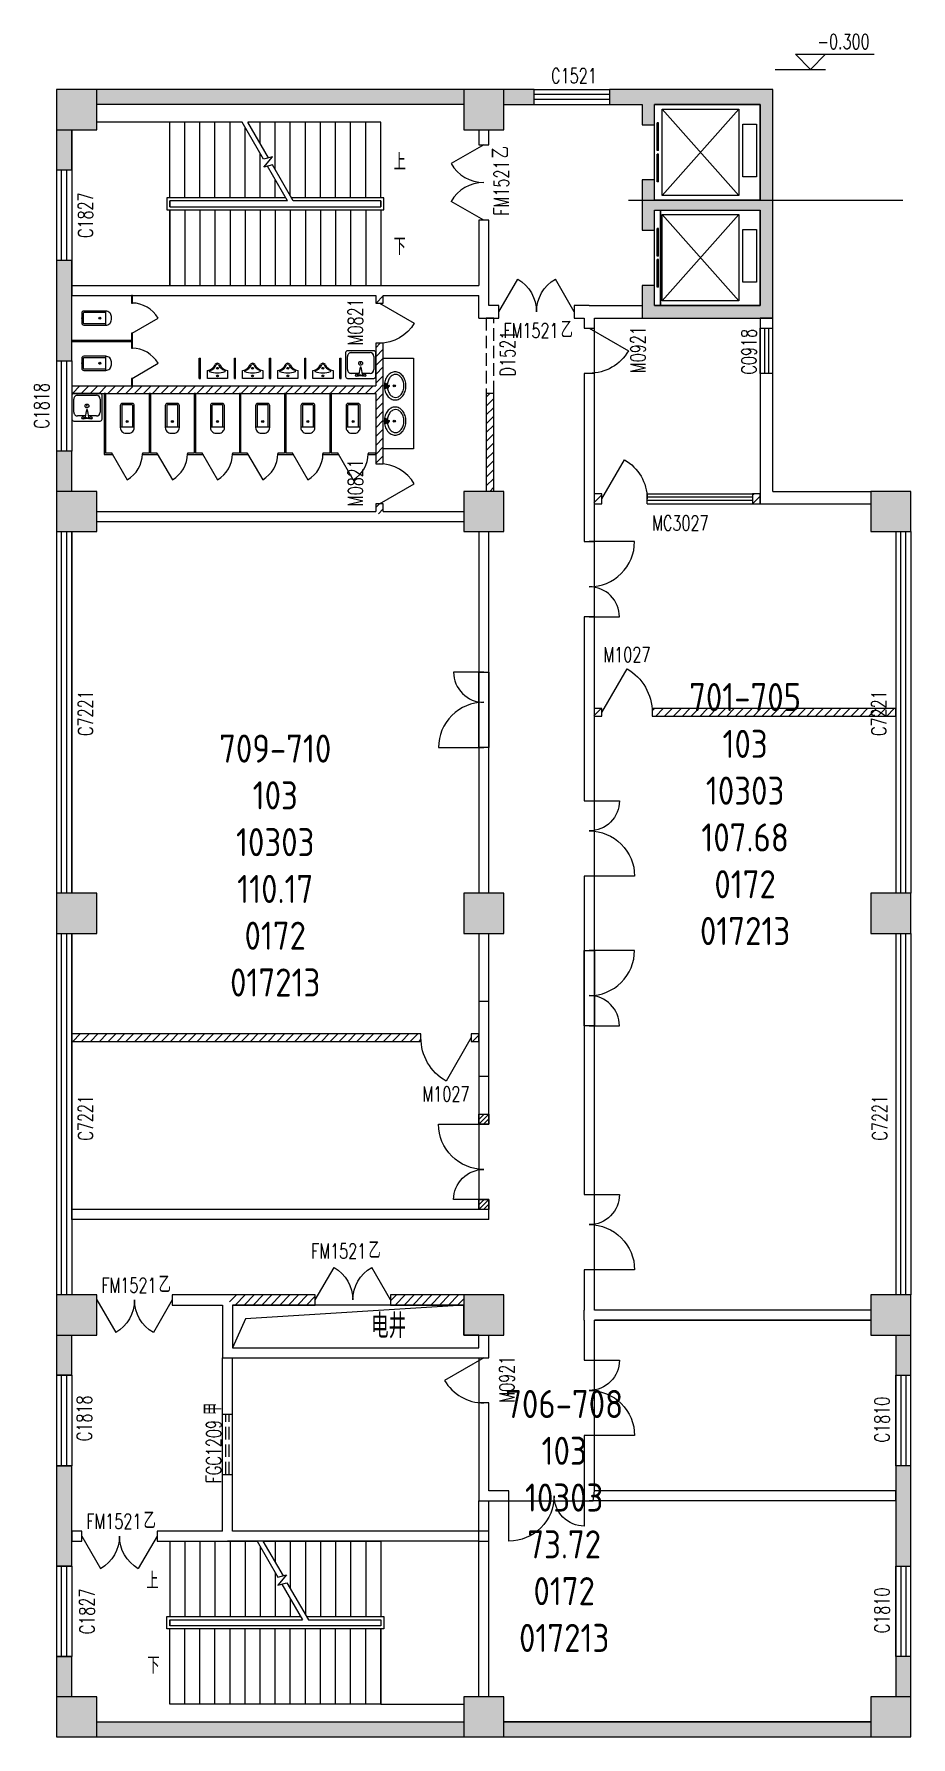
# Model space of a CAD drawing. Extents: x 204408 to 221857, y -121125 to -87219.
import ezdxf

# ---------------------------------------------------------------- set-up
doc = ezdxf.new("R2010")
doc.units = 0
doc.header["$LTSCALE"] = 1000
doc.header["$MEASUREMENT"] = 0
doc.linetypes.add('DASH', pattern=[0.35, 0.25, -0.1])
for name, color, linetype in [('bady', 30, 'Continuous'), ('PUB_HATCH', 8, 'Continuous'), ('RM', 4, 'Continuous'), ('RM$', 5, 'Continuous'), ('RM$TXT', 5, 'Continuous')]:
    doc.layers.add(name, color=color, linetype=linetype)
doc.styles.add('_TCH_DIM', font='SIMPLEX', dxfattribs={"bigfont": 'GBCBIG'})
doc.styles.add('_TCH_WINDOW', font='SIMPLEX', dxfattribs={"bigfont": 'GBCBIG'})
doc.styles.get("Standard").update_dxf_attribs({"font": 'gbenor.shx', "bigfont": 'gbcbig.shx'})
pattern_1 = [(45, (0, 89.76), (-88.38838, 88.38838), [])]

# ---------------------------------------------------------------- blocks, each defined once
blk = doc.blocks.new('_FZH')
blk.add_lwpolyline([(-0.5, -0.5), (0.5, -0.5), (0.5, 0.5), (-0.5, 0.5)], close=True)
at = {"layer": 'PUB_HATCH'}
blk.add_solid([(-0.5, -0.5), (0.5, -0.5), (-0.5, 0.5), (0.5, 0.5)], dxfattribs=at)
blk = doc.blocks.new('$WINLIB2D$00000001')
at = {"color": 0}
for points in [[(-0.5, 0.5), (-0.5, -0.5)], [(-0.5, 0.5), (0.5, 0.5)], [(0.5, -0.5), (0.5, 0.5)], [(0.5, 0.1667), (-0.5, 0.1667)], [(0.5, -0.1667), (-0.5, -0.1667)], [(-0.5, -0.5), (0.5, -0.5)]]:
    blk.add_lwpolyline(points, dxfattribs=at)
blk = doc.blocks.new('$DorLib2D$00000127')
at = {"color": 0, "linetype": 'Continuous'}
for p, q in [((-0.033, 0.795, -93.75), (-0.533, 0.795, -93.75)), ((-0.533, 0.795, -93.75), (-0.533, 0.69, -93.75)), ((-0.033, 0.69, -93.75), (-0.533, 0.69, -93.75)), ((-0.033, 0.795, -93.75), (-0.033, 0.69, -93.75)), ((0.033, 0.795, -93.75), (0.033, 0.69, -93.75)), ((0.533, 0.795, -93.75), (0.033, 0.795, -93.75)), ((0.533, 0.69, -93.75), (0.033, 0.69, -93.75)), ((0.533, 0.795, -93.75), (0.533, 0.69, -93.75)), ((0.5, 0.5, -93.75), (-0.5, 0.5, -93.75))]:
    blk.add_line(p, q, dxfattribs=at)
blk = doc.blocks.new('$DorLib2D$00000231')
at = {"color": 0}
for p, q in [((-0.5, 0), (-0.25, 0.433)), ((0.5, 0), (0.25, 0.433))]:
    blk.add_line(p, q, dxfattribs=at)
for centre, start, end in [((-0.5, 0), 0, 60), ((0.5, 0), 120, 180)]:
    blk.add_arc(centre, 0.5, start, end, dxfattribs=at)
blk = doc.blocks.new('$DorLib2D$00000228')
at = {"color": 0}
blk.add_line((0.5, 0), (0, 0.866), dxfattribs=at)
blk.add_arc((0.5, 0), 1, 120, 180, dxfattribs=at)
blk = doc.blocks.new('$lvtry$00000193')
at = {"color": 0}
for p, q in [((-17, -43), (-17, -33)), ((17, -43), (17, -33))]:
    blk.add_line(p, q, dxfattribs=at)
blk.add_lwpolyline([(280, -215, 0.12431), (260, -136, 0.105707), (198, -63, 0.086941), (110, -17, 0.077137), (0, 0, 0.077137), (-110, -17, 0.086941), (-198, -63, 0.105707), (-260, -136, 0.12431), (-280, -215, 0.12431), (-260, -294, 0.105707), (-198, -367, 0.086941), (-110, -413, 0.077137), (0, -430, 0.077137), (110, -413, 0.086941), (198, -367, 0.105707), (260, -294, 0.12431)], format="xyb", close=True, dxfattribs=at)
blk.add_lwpolyline([(-25, -61, 0.056876), (-95, -75, 0.086941), (-168, -113, 0.105707), (-216, -170, 0.12431), (-230, -225, 0.12431), (-216, -280, 0.105707), (-168, -337, 0.086941), (-95, -375, 0.077137), (0, -390, 0.077137), (95, -375, 0.086941), (168, -337, 0.105707), (216, -280, 0.12431), (230, -225, 0.12431), (216, -170, 0.105707), (168, -113, 0.086941), (95, -75, 0.06676), (13, -60, 0.06676)], format="xyb", dxfattribs=at)
for centre, radius in [((0, -200), 20), ((0, -43), 16.7)]:
    blk.add_circle(centre, radius, dxfattribs=at)
for centre, radius, start, end in [((-40, -34), 10.1, 106.6096, 258.1648), ((-64, 234), 259, 274.7069, 282.3732), ((-75, -213), 173, 71.36, 79.1873), ((-29, -80), 6.77, 155.344, 308.3224), ((-171, 19), 166, 324.8411, 338.1337), ((-171, 19), 170, 324.8411, 331.3523), ((-29, -80), 3.37, 155.344, 308.3224), ((100, -194), 170, 132.3141, 138.8253), ((100, -194), 166, 125.5327, 138.8253), ((-12, -58), 10.6, 201.8924, 261.774), ((0, -33), 16.7, 0, 180), ((-381, -115), 372, 2.3982, 6.7627), ((0, -96), 9.9, 201.7837, 338.2163), ((64, 234), 259, 257.6268, 265.2931), ((381, -115), 372, 170.1008, 177.6018), ((75, -213), 173, 100.8127, 110.4191), ((40, -34), 10.1, 281.8352, 73.3904)]:
    blk.add_arc(centre, radius, start, end, dxfattribs=at)
for p in [(0, -43), (0, -200)]:
    blk.add_point(p, dxfattribs=at)
blk = doc.blocks.new('$lvtry$00000202')
at = {"color": 0}
for p, q in [((-110, -40, 0), (-110, -470, 0)), ((100, -30, 0), (-100, -30, 0)), ((110, -470, 0), (110, -40, 0)), ((140, -470, 0), (-140, -470, 0))]:
    blk.add_line(p, q, dxfattribs=at)
at = {"color": 0, "elevation": 0}
blk.add_lwpolyline([(140, -40, 0.414214), (100, 0), (-100, 0, 0.414214), (-140, -40), (-140, -480, 0.414214), (-30, -590), (30, -590, 0.414214), (140, -480)], format="xyb", close=True, dxfattribs=at)
at = {"color": 0}
blk.add_circle((0, -359, 0), 20, dxfattribs=at)
for centre, start, end in [((-100, -40, 0), 90, 180), ((100, -40, 0), 0, 90)]:
    blk.add_arc(centre, 10, start, end, dxfattribs=at)
for p in [(0, 0, 0), (0, -359, 0)]:
    blk.add_point(p, dxfattribs=at)
blk = doc.blocks.new('$TCHSYS$APDOOR2D')
blk.add_line((0.5, 0), (0, 0.866))
at = {"lineweight": 13}
blk.add_arc((0.5, 0), 1, 120, 180, dxfattribs=at)
blk = doc.blocks.new('$lvtry$00000222')
at = {"color": 0, "elevation": 0}
blk.add_lwpolyline([(-205, -191), (-205, 0), (205, 0), (205, -191, 0.268068), (51, -323, -0.317765), (0, -360, -0.317765), (-51, -323, 0.268068)], format="xyb", close=True, dxfattribs=at)
at = {"color": 0}
for centre in [(0, -60, 0), (0, -242, 0)]:
    blk.add_circle(centre, 20, dxfattribs=at)
for centre, radius, start, end in [((-152, -175, 0), 10, 114.1084, 248.1394), ((5, -526, 0), 395, 66.6675, 114.1084), ((-243, -401, 0), 233, 19.2639, 68.1394), ((0, -316, 0), 24, 199.2639, 269.4998), ((0, -316, 0), 24, 270.5002, 340.7361), ((243, -401, 0), 233, 110.4941, 160.7361), ((158, -173, 0), 10, 290.4941, 66.6675)]:
    blk.add_arc(centre, radius, start, end, dxfattribs=at)
for p in [(0, -60, 0), (0, -242, 0)]:
    blk.add_point(p, dxfattribs=at)
blk = doc.blocks.new('$lvtry$00000188')
at = {"color": 0, "linetype": 'ByBlock'}
for p, q in [((-262, -437, 0), (-262, -175, 0)), ((-187, -100, 0), (-31, -100, 0)), ((-41, -53, 0), (-12, -225, 0)), ((-38, -50, 0), (38, -50, 0)), ((-12, -225, 0), (12, -225, 0)), ((12, -225, 0), (41, -53, 0)), ((31, -100, 0), (187, -100, 0)), ((262, -175, 0), (262, -437, 0)), ((187, -512, 0), (-187, -512, 0))]:
    blk.add_line(p, q, dxfattribs=at)
at = {"color": 0, "linetype": 'ByBlock', "elevation": 0}
blk.add_lwpolyline([(-262, 0, 0.414214), (-300, -37), (-300, -512, 0.414214), (-262, -549), (262, -549, 0.414214), (300, -512), (300, -37, 0.414214), (262, 0)], format="xyb", close=True, dxfattribs=at)
blk.add_lwpolyline([(262, -175, 0.414214), (187, -100)], format="xyb", dxfattribs=at)
at = {"color": 0, "linetype": 'ByBlock'}
for centre, radius in [((-80, -62, 0), 25), ((-80, -62, 0), 20), ((0, -300, 0), 37.4), ((80, -62, 0), 25), ((80, -62, 0), 20)]:
    blk.add_circle(centre, radius, dxfattribs=at)
for centre, radius, start, end in [((-187, -175, 0), 74.9, 90, 180), ((-38, -53, 0), 3, 90, 189.4623), ((38, -53, 0), 3, 350.5377, 90), ((-187, -437, 0), 74.9, 180, 270), ((187, -437, 0), 74.9, 270, 0)]:
    blk.add_arc(centre, radius, start, end, dxfattribs=at)
at = {"color": 0}
for p in [(0, -65, 0), (0, -300, 0)]:
    blk.add_point(p, dxfattribs=at)

msp = doc.modelspace()

# ---------------------------------------------------------------- hatches: boundary and pattern name
at = {"layer": 'bady'}
for points in [[(205657, -88325), (205657, -88625), (212957, -88625), (212957, -88325)], [(213757, -88325), (213757, -88625), (214357, -88625), (214357, -88325)], [(216750, -88325), (215857, -88325), (215857, -88625), (216507, -88625), (216671, -88525)], [(218857, -88625), (219107, -88325), (216750, -88325), (216671, -88525), (216757, -88625)], [(218940, -90592), (219107, -90525), (219107, -88325), (218857, -88625), (218857, -90525)], [(216507, -88625), (216507, -89025), (216757, -89025), (216757, -88625), (216671, -88525)], [(205157, -89125), (204857, -89125), (204857, -89925), (205157, -89925)], [(216757, -90525), (216757, -90125), (216507, -90125), (216507, -90525), (216673, -90592)], [(216507, -90525), (216507, -91125), (216757, -91125), (216757, -90725), (216673, -90592)], [(216673, -90592), (216757, -90725), (218857, -90725), (218940, -90592), (218857, -90525), (216757, -90525)], [(218857, -92625), (219107, -92875), (219107, -90525), (218940, -90592), (218857, -90725)], [(205157, -93725), (205157, -91725), (204857, -91725), (204857, -93725)], [(216757, -92625), (216757, -92225), (216507, -92225), (216507, -92875)], [(216757, -92625), (216507, -92875), (219107, -92875), (218857, -92625)], [(204857, -96325), (205157, -96325), (205157, -95525), (204857, -95525)], [(205157, -113125), (204857, -113125), (204857, -113925), (205157, -113925)], [(221857, -113125), (221557, -113125), (221557, -113925), (221857, -113925)], [(205157, -117725), (205157, -115725), (204857, -115725), (204857, -117725)], [(221557, -115725), (221557, -117725), (221857, -117725), (221857, -115725)], [(204857, -120325), (205157, -120325), (205157, -119525), (204857, -119525)], [(221557, -120325), (221857, -120325), (221857, -119525), (221557, -119525)], [(212957, -121125), (212957, -120825), (205657, -120825), (205657, -121125)], [(221057, -121125), (221057, -120825), (213757, -120825), (213757, -121125)]]:
    msp.add_hatch(color=30, dxfattribs=at).paths.add_polyline_path(points)
h = msp.add_hatch(dxfattribs=at)
h.set_pattern_fill('普通砖', color=30, scale=50, style=0)
h.set_pattern_definition(pattern_1)
h.paths.add_polyline_path([(211207, -92425), (211207, -92575), (211357, -92575), (211357, -92425), (211282, -92358)])
h = msp.add_hatch(dxfattribs=at)
h.set_pattern_fill('普通砖', color=30, scale=50, style=0)
h.set_pattern_definition(pattern_1)
h.paths.add_polyline_path([(211357, -94300), (211357, -93375), (211207, -93375), (211207, -94225), (211257, -94300)])
h = msp.add_hatch(dxfattribs=at)
h.set_pattern_fill('普通砖', color=30, scale=50, style=0)
h.set_pattern_definition(pattern_1)
h.paths.add_polyline_path([(205157, -94375), (206357, -94375), (206357, -94225), (205157, -94225)])
h = msp.add_hatch(dxfattribs=at)
h.set_pattern_fill('普通砖', color=30, scale=50, style=0)
h.set_pattern_definition(pattern_1)
h.paths.add_polyline_path([(206357, -94225), (206357, -94375), (211207, -94375), (211257, -94300), (211207, -94225)])
h = msp.add_hatch(dxfattribs=at)
h.set_pattern_fill('普通砖', color=30, scale=50, style=0)
h.set_pattern_definition(pattern_1)
h.paths.add_polyline_path([(211207, -94375), (211207, -95775), (211357, -95775), (211357, -94300), (211257, -94300)])
h = msp.add_hatch(dxfattribs=at)
h.set_pattern_fill('普通砖', color=30, scale=50, style=0)
h.set_pattern_definition(pattern_1)
h.paths.add_polyline_path([(213557, -96325), (213557, -94375), (213407, -94375), (213407, -96325)])
h = msp.add_hatch(dxfattribs=at)
h.set_pattern_fill('普通砖', color=30, scale=50, style=0)
h.set_pattern_definition(pattern_1)
h.paths.add_polyline_path([(211357, -96725), (211357, -96575), (211207, -96575), (211207, -96725), (211282, -96792)])
h = msp.add_hatch(dxfattribs=at)
h.set_pattern_fill('普通砖', color=30, scale=50, style=0)
h.set_pattern_definition(pattern_1)
h.paths.add_polyline_path([(215557, -96575), (215707, -96575), (215707, -96375), (215557, -96375), (215490, -96442)])
h = msp.add_hatch(dxfattribs=at)
h.set_pattern_fill('普通砖', color=30, scale=50, style=0)
h.set_pattern_definition(pattern_1)
h.paths.add_polyline_path([(218857, -96375), (218707, -96375), (218707, -96575), (218857, -96575)])
h = msp.add_hatch(dxfattribs=at)
h.set_pattern_fill('普通砖', color=30, scale=50, style=0)
h.set_pattern_definition(pattern_1)
h.paths.add_polyline_path([(215557, -100800), (215707, -100800), (215707, -100650), (215557, -100650), (215490, -100725)])
h = msp.add_hatch(dxfattribs=at)
h.set_pattern_fill('普通砖', color=30, scale=50, style=0)
h.set_pattern_definition(pattern_1)
h.paths.add_polyline_path([(221557, -100650), (216707, -100650), (216707, -100800), (221557, -100800)])
h = msp.add_hatch(dxfattribs=at)
h.set_pattern_fill('普通砖', color=30, scale=50, style=0)
h.set_pattern_definition(pattern_1)
h.paths.add_polyline_path([(205157, -107275), (212106, -107275), (212106, -107125), (205157, -107125)])
h = msp.add_hatch(dxfattribs=at)
h.set_pattern_fill('普通砖', color=30, scale=50, style=0)
h.set_pattern_definition(pattern_1)
h.paths.add_polyline_path([(213257, -107125), (213106, -107125), (213106, -107275), (213257, -107275)])
h = msp.add_hatch(dxfattribs=at)
h.set_pattern_fill('ANSI31', color=30, scale=41.666667, style=0)
h.set_pattern_definition([(45, (213256.55, -108925), (-46.772, 46.772), [])])
h.paths.add_polyline_path([(213457, -108725), (213257, -108725), (213257, -108925), (213457, -108925)])
h = msp.add_hatch(dxfattribs=at)
h.set_pattern_fill('ANSI31', color=30, scale=41.666667, style=0)
h.set_pattern_definition([(45, (213256.55, -110625), (-46.772, 46.772), [])])
h.paths.add_polyline_path([(213457, -110425), (213257, -110425), (213257, -110625), (213457, -110625)])
h = msp.add_hatch(dxfattribs=at)
h.set_pattern_fill('普通砖', color=30, scale=50, style=0)
h.set_pattern_definition(pattern_1)
h.paths.add_polyline_path([(208357, -112525), (210002, -112525), (210002, -112325), (208357, -112325), (208290, -112458)])
h = msp.add_hatch(dxfattribs=at)
h.set_pattern_fill('普通砖', color=30, scale=50, style=0)
h.set_pattern_definition(pattern_1)
h.paths.add_polyline_path([(212957, -112525), (212957, -112325), (211502, -112325), (211502, -112525)])

# ---------------------------------------------------------------- linework, layer by layer
at = {"layer": 'bady', "color": 30}
for p, q in [((219857, -87922), (219557, -87622)), ((219557, -87622), (221122, -87622)), ((219857, -87922), (220157, -87622)), ((219157, -87922), (220157, -87922)), ((212957, -88325), (205657, -88325)), ((214357, -88325), (213757, -88325)), ((214357, -88625), (214357, -88325)), ((216750, -88325), (215857, -88325)), ((215857, -88325), (215857, -88625)), ((219107, -88325), (216750, -88325)), ((219107, -90525), (219107, -88325)), ((212957, -88625), (205657, -88625)), ((213757, -88625), (214357, -88625)), ((215857, -88625), (216507, -88625)), ((216507, -88625), (216507, -89025)), ((216757, -89025), (216757, -88625)), ((218857, -88625), (216757, -88625)), ((218433, -88714), (216909, -90431)), ((216909, -88714), (218433, -90431)), ((218857, -90525), (218857, -88625)), ((204857, -89125), (204857, -89925)), ((205157, -89925), (205157, -89125)), ((205157, -89125), (205157, -92225)), ((207107, -88975), (205657, -88975)), ((208547, -88975), (207107, -88975)), ((207107, -90480), (207107, -88975)), ((207107, -90480), (207107, -88975)), ((207407, -90480), (207407, -88975)), ((207707, -90480), (207707, -88975)), ((208007, -90480), (208007, -88975)), ((208307, -90480), (208307, -88975)), ((208972, -89710), (208547, -88975)), ((208607, -90480), (208607, -89078)), ((211307, -88975), (208663, -88975)), ((209072, -89684), (208663, -88975)), ((208907, -89398), (208907, -88975)), ((209207, -89917), (209207, -88975)), ((209507, -90437), (209507, -88975)), ((209807, -90480), (209807, -88975)), ((210107, -90480), (210107, -88975)), ((210407, -90480), (210407, -88975)), ((210707, -90480), (210707, -88975)), ((211007, -90480), (211007, -88975)), ((211307, -90480), (211307, -88975)), ((213257, -89125), (213257, -89425)), ((213457, -89425), (213457, -89125)), ((216507, -89025), (216757, -89025)), ((213257, -89425), (213457, -89425)), ((208907, -90480), (208907, -89598)), ((209152, -89662), (208972, -89710)), ((208979, -89868), (209152, -89662)), ((209151, -89822), (208979, -89868)), ((209451, -90540), (209051, -89849)), ((209566, -90540), (209151, -89822)), ((204857, -89925), (205157, -89925)), ((209207, -90480), (209207, -90117)), ((216757, -90125), (216507, -90125)), ((216507, -90125), (216507, -90525)), ((216757, -90525), (216757, -90125)), ((209416, -90480), (207047, -90480)), ((207047, -90480), (207047, -90720)), ((211367, -90480), (209531, -90480)), ((211367, -90720), (211367, -90480)), ((216235, -90525), (221696, -90525)), ((216507, -90525), (216507, -91125)), ((216757, -90525), (218857, -90525)), ((219107, -92875), (219107, -90525)), ((207047, -90720), (211367, -90720)), ((209451, -90540), (207107, -90540)), ((209451, -90540), (207107, -90540)), ((207107, -90540), (207107, -90660)), ((207107, -90660), (207107, -90540)), ((207107, -90660), (211307, -90660)), ((207107, -90660), (211307, -90660)), ((207107, -90720), (207107, -92225)), ((207107, -92225), (207107, -90720)), ((207407, -90720), (207407, -92225)), ((207707, -90720), (207707, -92225)), ((208007, -90720), (208007, -92225)), ((208307, -90720), (208307, -92225)), ((208607, -90720), (208607, -92225)), ((208907, -90720), (208907, -92225)), ((209207, -90720), (209207, -92225)), ((209507, -90720), (209507, -92225)), ((211307, -90540), (209566, -90540)), ((211307, -90540), (209566, -90540)), ((209807, -90720), (209807, -92225)), ((210107, -90720), (210107, -92225)), ((210407, -90720), (210407, -92225)), ((210707, -90720), (210707, -92225)), ((211007, -90720), (211007, -92225)), ((211307, -90660), (211307, -90540)), ((211307, -90540), (211307, -90660)), ((211307, -90720), (211307, -92225)), ((216757, -91125), (216757, -90725)), ((216757, -90725), (218857, -90725)), ((218433, -90814), (216909, -92531)), ((216909, -90814), (218433, -92531)), ((218857, -92625), (218857, -90725)), ((213457, -90925), (213257, -90925)), ((213257, -90925), (213257, -92225)), ((213457, -92225), (213457, -90925)), ((216507, -91125), (216757, -91125)), ((205157, -91725), (204857, -91725)), ((204857, -91725), (204857, -93725)), ((205157, -93725), (205157, -91725)), ((205157, -92225), (211282, -92225)), ((205157, -92225), (205157, -92425)), ((205157, -92225), (207107, -92225)), ((205157, -92425), (211207, -92425)), ((206344, -92425), (206344, -92575)), ((206369, -92425), (206344, -92425)), ((206369, -92575), (206369, -92425)), ((207107, -92225), (211307, -92225)), ((211207, -92425), (211207, -92575)), ((211282, -92225), (213257, -92225)), ((211357, -92425), (213257, -92425)), ((211357, -92575), (211357, -92425)), ((213257, -92875), (213257, -92425)), ((213457, -92625), (213457, -92225)), ((216757, -92225), (216507, -92225)), ((216507, -92225), (216507, -92875)), ((216757, -92625), (216757, -92225)), ((206344, -92575), (206369, -92575)), ((211207, -92575), (211357, -92575)), ((213257, -92875), (213657, -92875)), ((213557, -92875), (213407, -92875)), ((213657, -92625), (213457, -92625)), ((213657, -92875), (213657, -92625)), ((215457, -92625), (215157, -92625)), ((215157, -92625), (215157, -92875)), ((215157, -92875), (215357, -92875)), ((215357, -92875), (215357, -93075)), ((215457, -92625), (216507, -92625)), ((215557, -92875), (216507, -92875)), ((215557, -93075), (215557, -92875)), ((216507, -92625), (216507, -92875)), ((216507, -92875), (219107, -92875)), ((216757, -92625), (218857, -92625)), ((218857, -92875), (218857, -93075)), ((219107, -92875), (218857, -92875)), ((219107, -93075), (219107, -92875)), ((206369, -93175), (206344, -93175)), ((206344, -93175), (206344, -93313)), ((206369, -93325), (206369, -93175)), ((215357, -93075), (215557, -93075)), ((218857, -93075), (219107, -93075)), ((205157, -93313), (206344, -93313)), ((205157, -93313), (205157, -93338)), ((205157, -93338), (206344, -93338)), ((206344, -93338), (206344, -93475)), ((206344, -93475), (206369, -93475)), ((206369, -93475), (206369, -93325)), ((211357, -93375), (211207, -93375)), ((211207, -93375), (211207, -94225)), ((211357, -94300), (211357, -93375)), ((204857, -93725), (205157, -93725)), ((207694, -94075), (207694, -93675)), ((207694, -93675), (207719, -93675)), ((207719, -94075), (207719, -93675)), ((208394, -94075), (208394, -93675)), ((208394, -93675), (208419, -93675)), ((208419, -94075), (208419, -93675)), ((209094, -94075), (209094, -93675)), ((209094, -93675), (209119, -93675)), ((209119, -94075), (209119, -93675)), ((209794, -94075), (209794, -93675)), ((209794, -93675), (209819, -93675)), ((209819, -94075), (209819, -93675)), ((210494, -94075), (210494, -93675)), ((210494, -93675), (210519, -93675)), ((210519, -94075), (210519, -93675)), ((205157, -94225), (206357, -94225)), ((205157, -94225), (205157, -94375)), ((206369, -94075), (206344, -94075)), ((206344, -94075), (206344, -94225)), ((206357, -94225), (211207, -94225)), ((206369, -94225), (206369, -94075)), ((207694, -94075), (207719, -94075)), ((208394, -94075), (208419, -94075)), ((209094, -94075), (209119, -94075)), ((209794, -94075), (209819, -94075)), ((210494, -94075), (210519, -94075)), ((215557, -93975), (215357, -93975)), ((215357, -93975), (215357, -96375)), ((215557, -96375), (215557, -93975)), ((219107, -93975), (218857, -93975)), ((218857, -93975), (218857, -96575)), ((219107, -96325), (219107, -93975)), ((205157, -94375), (206357, -94375)), ((205803, -94375), (205803, -95588)), ((205828, -94375), (205803, -94375)), ((205828, -94375), (205828, -95563)), ((206357, -94375), (211207, -94375)), ((206700, -94375), (206700, -95563)), ((206725, -94375), (206700, -94375)), ((206725, -94375), (206725, -95563)), ((207597, -94375), (207597, -95563)), ((207622, -94375), (207597, -94375)), ((207622, -94375), (207622, -95563)), ((208494, -94375), (208494, -95563)), ((208519, -94375), (208494, -94375)), ((208519, -94375), (208519, -95563)), ((209394, -94375), (209394, -95563)), ((209419, -94375), (209394, -94375)), ((209419, -94375), (209419, -95563)), ((210294, -94375), (210294, -95563)), ((210319, -94375), (210294, -94375)), ((210319, -94375), (210319, -95563)), ((211207, -94375), (211207, -95775)), ((211357, -95775), (211357, -94300)), ((213557, -94375), (213407, -94375)), ((213407, -94375), (213407, -96325)), ((213557, -96325), (213557, -94375)), ((205157, -95525), (204857, -95525)), ((204857, -95525), (204857, -96325)), ((205157, -96325), (205157, -95525)), ((205803, -95588), (205963, -95588)), ((205963, -95563), (205828, -95563)), ((205963, -95588), (205963, -95563)), ((206700, -95563), (206563, -95563)), ((206563, -95563), (206563, -95588)), ((206563, -95588), (206713, -95588)), ((206713, -95588), (206860, -95588)), ((206860, -95563), (206725, -95563)), ((206860, -95588), (206860, -95563)), ((207597, -95563), (207460, -95563)), ((207460, -95563), (207460, -95588)), ((207460, -95588), (207610, -95588)), ((207610, -95588), (207757, -95588)), ((207757, -95563), (207622, -95563)), ((207757, -95588), (207757, -95563)), ((208494, -95563), (208357, -95563)), ((208357, -95563), (208357, -95588)), ((208357, -95588), (208507, -95588)), ((208507, -95588), (208657, -95588)), ((208657, -95563), (208519, -95563)), ((208657, -95588), (208657, -95563)), ((209394, -95563), (209257, -95563)), ((209257, -95563), (209257, -95588)), ((209257, -95588), (209407, -95588)), ((209407, -95588), (209557, -95588)), ((209557, -95563), (209419, -95563)), ((209557, -95588), (209557, -95563)), ((210294, -95563), (210157, -95563)), ((210157, -95563), (210157, -95588)), ((210157, -95588), (210307, -95588)), ((210307, -95588), (210457, -95588)), ((210457, -95563), (210319, -95563)), ((210457, -95588), (210457, -95563)), ((211207, -95563), (211057, -95563)), ((211057, -95563), (211057, -95588)), ((211057, -95588), (211207, -95588)), ((211207, -95588), (211207, -95563)), ((211207, -95775), (211357, -95775)), ((211357, -96575), (211207, -96575)), ((211207, -96575), (211207, -96725)), ((211357, -96725), (211357, -96575)), ((215357, -96375), (215357, -97325)), ((215707, -96375), (215557, -96375)), ((215557, -97325), (215557, -96575)), ((215557, -96575), (215707, -96575)), ((215707, -96575), (215707, -96375)), ((218857, -96375), (218707, -96375)), ((218707, -96375), (218707, -96575)), ((218707, -96575), (218857, -96575)), ((218857, -96575), (218857, -96375)), ((218857, -96575), (221057, -96575)), ((219107, -96325), (221057, -96325)), ((205657, -96725), (211207, -96725)), ((205657, -96925), (211282, -96925)), ((211282, -96925), (212957, -96925)), ((211357, -96725), (212957, -96725)), ((213257, -97125), (213257, -99925)), ((213457, -99925), (213457, -97125)), ((215357, -97325), (215557, -97325)), ((215557, -98825), (215357, -98825)), ((215357, -98825), (215357, -100725)), ((215557, -100650), (215557, -98825)), ((213257, -99925), (213457, -99925)), ((213257, -101425), (213257, -99925)), ((213257, -99925), (213457, -99925)), ((213257, -99925), (213257, -101425)), ((213457, -99925), (213457, -101425)), ((213457, -101425), (213457, -99925)), ((215707, -100650), (215557, -100650)), ((215707, -100800), (215707, -100650)), ((221557, -100650), (216707, -100650)), ((216707, -100650), (216707, -100800)), ((221557, -100800), (221557, -100650)), ((215357, -100725), (215357, -102485)), ((215557, -100800), (215707, -100800)), ((215557, -102485), (215557, -100800)), ((216707, -100800), (221557, -100800)), ((213457, -101425), (213257, -101425)), ((213257, -101425), (213257, -104325)), ((213457, -101425), (213257, -101425)), ((213457, -104325), (213457, -101425)), ((215357, -102485), (215557, -102485)), ((215557, -103985), (215357, -103985)), ((215357, -103985), (215357, -105465)), ((215557, -105465), (215557, -103985)), ((213257, -105125), (213257, -106475)), ((213457, -106475), (213457, -105125)), ((215357, -105465), (215357, -106965)), ((215357, -106965), (215357, -105465)), ((215357, -105465), (215557, -105465)), ((215357, -105465), (215557, -105465)), ((215557, -106965), (215557, -105465)), ((215557, -105465), (215557, -106965)), ((213257, -106475), (213457, -106475)), ((213257, -106475), (213257, -107975)), ((213457, -107975), (213457, -106475)), ((212106, -107125), (205157, -107125)), ((205157, -107125), (205157, -107275)), ((212106, -107275), (212106, -107125)), ((213257, -107125), (213106, -107125)), ((213106, -107125), (213106, -107275)), ((213257, -107275), (213257, -107125)), ((215557, -106965), (215357, -106965)), ((215357, -106965), (215357, -110325)), ((215557, -106965), (215357, -106965)), ((215557, -110325), (215557, -106965)), ((205157, -107275), (212106, -107275)), ((213106, -107275), (213257, -107275)), ((213457, -107975), (213257, -107975)), ((213257, -107975), (213257, -108925)), ((213457, -108925), (213457, -107975)), ((213257, -108925), (213457, -108925)), ((213457, -110425), (213257, -110425)), ((213257, -110425), (213257, -110625)), ((213457, -110825), (213457, -110425)), ((215357, -110325), (215557, -110325)), ((213257, -110625), (205157, -110625)), ((205157, -110825), (205157, -110625)), ((213457, -110825), (205157, -110825)), ((215557, -111825), (215357, -111825)), ((215357, -111825), (215357, -112625)), ((215557, -112625), (215557, -111825)), ((208357, -112325), (207157, -112325)), ((207157, -112325), (207157, -112525)), ((207157, -112525), (208157, -112525)), ((208157, -112525), (208157, -113575)), ((210002, -112325), (208357, -112325)), ((208357, -112525), (210002, -112525)), ((208357, -112525), (208357, -113375)), ((210002, -112525), (210002, -112325)), ((212957, -112325), (211502, -112325)), ((211502, -112325), (211502, -112525)), ((211502, -112525), (212957, -112525)), ((215357, -112625), (215357, -112625)), ((215357, -112825), (215357, -112625)), ((215357, -112825), (215357, -113625)), ((215357, -112825), (215357, -112825)), ((221057, -112625), (215557, -112625)), ((215557, -113625), (215557, -112825)), ((221057, -112825), (215557, -112825)), ((204857, -113125), (204857, -113925)), ((205157, -113925), (205157, -113125)), ((213257, -113375), (213257, -113125)), ((213457, -113375), (213457, -113125)), ((221557, -113125), (221557, -113925)), ((221857, -113925), (221857, -113125)), ((208157, -117025), (208157, -113575)), ((208157, -113575), (208357, -113575)), ((208157, -113575), (213257, -113575)), ((208357, -113375), (213257, -113375)), ((208357, -117025), (208357, -113575)), ((213257, -113575), (213457, -113575)), ((213457, -113575), (213457, -113375)), ((215357, -113625), (215557, -113625)), ((204857, -113925), (205157, -113925)), ((221557, -113925), (221857, -113925)), ((213457, -114475), (213257, -114475)), ((213257, -114475), (213257, -116425)), ((213457, -116225), (213457, -114475)), ((215557, -115125), (215357, -115125)), ((215357, -115125), (215357, -116225)), ((215557, -116225), (215557, -115125)), ((205157, -115725), (204857, -115725)), ((204857, -115725), (204857, -117725)), ((205157, -117725), (205157, -115725)), ((221557, -115725), (221557, -117725)), ((221857, -115725), (221557, -115725)), ((221857, -117725), (221857, -115725)), ((213857, -116225), (213457, -116225)), ((213857, -116425), (213857, -116225)), ((215357, -116225), (215357, -116425)), ((221557, -116225), (215557, -116225)), ((221557, -116425), (221557, -116225)), ((213257, -117225), (213257, -116425)), ((213457, -117225), (213457, -116425)), ((213457, -116425), (213857, -116425)), ((215357, -116425), (215457, -116425)), ((221557, -116425), (215457, -116425)), ((205357, -117025), (205157, -117025)), ((205157, -117025), (205157, -117225)), ((205157, -117225), (205357, -117225)), ((205357, -117225), (205357, -117025)), ((208157, -117025), (206857, -117025)), ((206857, -117025), (206857, -117225)), ((206857, -117225), (208257, -117225)), ((207107, -117225), (208847, -117225)), ((207107, -117225), (207107, -118730)), ((207407, -117225), (207407, -118730)), ((207707, -117225), (207707, -118730)), ((208007, -117225), (208007, -118730)), ((213257, -117225), (208257, -117225)), ((208307, -117225), (208307, -118730)), ((213457, -117025), (208357, -117025)), ((208607, -117225), (208607, -118730)), ((208847, -117225), (209262, -117943)), ((208963, -117225), (211307, -117225)), ((208963, -117225), (209362, -117916)), ((209207, -117225), (209207, -117648)), ((209507, -117225), (209507, -118167)), ((209807, -117225), (209807, -118687)), ((210107, -117225), (210107, -118730)), ((210407, -117225), (210407, -118730)), ((210707, -117225), (210707, -118730)), ((211007, -117225), (211007, -118730)), ((211307, -117225), (211307, -118730)), ((213257, -117225), (211307, -117225)), ((211307, -117225), (211307, -118730)), ((213257, -117225), (213457, -117225)), ((213257, -120325), (213257, -117225)), ((213257, -120325), (213257, -117225)), ((213457, -120325), (213457, -117025)), ((208907, -117328), (208907, -118730)), ((204857, -117725), (205157, -117725)), ((209207, -117848), (209207, -118730)), ((209434, -117897), (209261, -118103)), ((209262, -117943), (209434, -117897)), ((221557, -117725), (221857, -117725)), ((209261, -118103), (209441, -118055)), ((209341, -118081), (209751, -118790)), ((209441, -118055), (209866, -118790)), ((209507, -118367), (209507, -118730)), ((207047, -118970), (207047, -118730)), ((207047, -118730), (209716, -118730)), ((211367, -118970), (207047, -118970)), ((207107, -118790), (209751, -118790)), ((207107, -118910), (207107, -118790)), ((207107, -118790), (209751, -118790)), ((207107, -118790), (207107, -118910)), ((211307, -118910), (207107, -118910)), ((211307, -118910), (207107, -118910)), ((207107, -120475), (207107, -118970)), ((207407, -120475), (207407, -118970)), ((207707, -120475), (207707, -118970)), ((208007, -120475), (208007, -118970)), ((208307, -120475), (208307, -118970)), ((208607, -120475), (208607, -118970)), ((208907, -120475), (208907, -118970)), ((209207, -120475), (209207, -118970)), ((209507, -120475), (209507, -118970)), ((209807, -120475), (209807, -118970)), ((209831, -118730), (211367, -118730)), ((209866, -118790), (211307, -118790)), ((209866, -118790), (211307, -118790)), ((210107, -120475), (210107, -118970)), ((210407, -120475), (210407, -118970)), ((210707, -120475), (210707, -118970)), ((211007, -120475), (211007, -118970)), ((211307, -118790), (211307, -118910)), ((211307, -118790), (211307, -118910)), ((211307, -120475), (211307, -118970)), ((211307, -118970), (211307, -120475)), ((211367, -118730), (211367, -118970)), ((205157, -119525), (204857, -119525)), ((204857, -119525), (204857, -120325)), ((205157, -120325), (205157, -119525)), ((221857, -119525), (221557, -119525)), ((221557, -119525), (221557, -120325)), ((221857, -120325), (221857, -119525)), ((211307, -120475), (207107, -120475)), ((211307, -120475), (212957, -120475)), ((205657, -120825), (212957, -120825)), ((213757, -120825), (221057, -120825)), ((205657, -121125), (212957, -121125)), ((213757, -121125), (221057, -121125))]:
    msp.add_line(p, q, dxfattribs=at)
at = {"layer": 'bady', "color": 30, "linetype": 'DASH'}
for p, q in [((213407, -92875), (213407, -94375)), ((213557, -94375), (213557, -92875)), ((208157, -114700), (208357, -114700)), ((208223, -115900), (208223, -114700)), ((208290, -115900), (208290, -114700)), ((208157, -115900), (208357, -115900))]:
    msp.add_line(p, q, dxfattribs=at)
at = {"layer": 'bady', "color": 30}
for points in [[(216909, -88714), (218433, -88714), (218433, -90431), (216909, -90431)], [(218514, -89012), (218781, -89012), (218781, -90060), (218514, -90060)], [(216873, -90725), (216873, -90725), (216873, -92625), (216873, -92625)], [(216909, -90814), (218433, -90814), (218433, -92531), (216909, -92531)], [(218514, -91112), (218781, -91112), (218781, -92160), (218514, -92160)], [(211357, -95475), (211357, -93675), (211957, -93675), (211957, -95475)], [(213257, -108725), (213457, -108725), (213457, -108925), (213257, -108925)], [(213257, -110425), (213457, -110425), (213457, -110625), (213257, -110625)]]:
    msp.add_lwpolyline(points, close=True, dxfattribs=at)
for points, format in [([(211457, -91442, 0, 0, 0), (206132, -91442, 0, 0, 0), (206132, -89758, 0, 0, 0), (208607, -89758, 80, 0, 0), (208907, -89758, 0, 0, 0)], "xyseb"), ([(211457, -89758, 0, 0, 0), (209507, -89758, 80, 0, 0), (209207, -89758, 0, 0, 0)], "xyseb"), ([(213357, -110425), (212757, -110425, -0.414214), (213357, -109825, -0.414214), (212457, -108925), (213357, -108925)], "xyb"), ([(215357, -116325), (215357, -116925, -0.414214), (214757, -116325, -0.414214), (213857, -117225), (213857, -116325)], "xyb"), ([(206957, -118008, 0, 0, 0), (208907, -118008, 80, 0, 0), (209207, -118008, 0, 0, 0)], "xyseb"), ([(206957, -119692, 0, 0, 0), (212282, -119692, 0, 0, 0), (212282, -118008, 0, 0, 0), (209807, -118008, 80, 0, 0), (209507, -118008, 0, 0, 0)], "xyseb")]:
    msp.add_lwpolyline(points, format=format, dxfattribs=at)
at = {"layer": 'bady', "color": 30, "extrusion": (1.22465e-16, -7.4988e-33, -1)}
for points in [[(-215457, -98825), (-216057, -98825, -0.414214), (-215457, -98225, -0.414214), (-216357, -97325), (-215457, -97325)], [(-215457, -106965), (-216057, -106965, -0.414214), (-215457, -106365, -0.414214), (-216357, -105465), (-215457, -105465)]]:
    msp.add_lwpolyline(points, format="xyb", dxfattribs=at)
at = {"layer": 'bady', "color": 30, "extrusion": (1.49976e-32, 1.22465e-16, -1)}
msp.add_lwpolyline([(-213357, -99925), (-212757, -99925, -0.414214), (-213357, -100525, -0.414214), (-212457, -101425), (-213357, -101425)], format="xyb", dxfattribs=at)
at = {"layer": 'bady', "color": 30, "extrusion": (0, 0, -1)}
for points in [[(-215457, -102485), (-216057, -102485, 0.414214), (-215457, -103085, 0.414214), (-216357, -103985), (-215457, -103985)], [(-215457, -110325), (-216057, -110325, 0.414214), (-215457, -110925, 0.414214), (-216357, -111825), (-215457, -111825)], [(-215457, -113625), (-216057, -113625, 0.414214), (-215457, -114225, 0.414214), (-216357, -115125), (-215457, -115125)]]:
    msp.add_lwpolyline(points, format="xyb", dxfattribs=at)
at = {"layer": 'bady', "color": 30}
msp.add_lwpolyline([(212957, -112525), (208614, -112802), (208357, -113375)], dxfattribs=at)
at = {"layer": 'RM'}
for points in [[(216757, -88625), (218857, -88625), (218857, -90525), (216757, -90525)], [(216757, -90725), (218857, -90725), (218857, -92625), (216757, -92625)], [(208357, -112525), (208357, -113375), (213257, -113375), (213257, -113125), (212957, -113125), (212957, -112525)]]:
    msp.add_lwpolyline(points, close=True, dxfattribs=at)
at = {"layer": 'RM$'}
for points in [[(215557, -92875), (218857, -92875), (218857, -96575), (221057, -96575), (221057, -97125), (221557, -97125), (221557, -104325), (221057, -104325), (221057, -105125), (221557, -105125), (221557, -112325), (221057, -112325), (221057, -112625), (215557, -112625)], [(205157, -97125), (205657, -97125), (205657, -96925), (212957, -96925), (212957, -97125), (213230, -97125), (213257, -97125), (213257, -104325), (212957, -104325), (212957, -105125), (213257, -105125), (213257, -110625), (205157, -110625), (205157, -105125), (205657, -105125), (205657, -104325), (205157, -104325)], [(208357, -113675), (208357, -113575), (213257, -113575), (213257, -116425), (215457, -116425), (215533, -116425), (215557, -116225), (215557, -112825), (221057, -112825), (221057, -113125), (221557, -113125), (221557, -120325), (221057, -120325), (221057, -120825), (213757, -120825), (213757, -120325), (213457, -120325), (213457, -117025), (208357, -117025)]]:
    msp.add_lwpolyline(points, close=True, dxfattribs=at)

# ---------------------------------------------------------------- block references
at = {"layer": 'bady', "color": 30}
ref = msp.add_blockref('$WINLIB2D$00000001', (215107, -88475), dxfattribs=dict(at, xscale=-1500, yscale=300, zscale=300, rotation=180))
ref.add_attrib('A', 'C1521', (214697, -88199), dxfattribs={"color": 30, "height": 297.5, "style": '_TCH_WINDOW', "width": 0.705882})
for name, p, xscale, yscale, zscale in [('_FZH', (205257, -88725), 800, 800, 800), ('_FZH', (213357, -88725), 800, 800, 800), ('$DorLib2D$00000231', (214407, -92750), -1500, 1500, 250), ('_FZH', (205257, -96725), 800, 800, 800), ('_FZH', (213357, -96725), 800, 800, 800), ('$WINLIB2D$00000001', (217657, -96475), 2100, -200, 200), ('_FZH', (221457, -96725), 800, 800, 800), ('_FZH', (205257, -104725), 800, 800, 800), ('_FZH', (213357, -104725), 800, 800, 800), ('_FZH', (221457, -104725), 800, 800, 800), ('_FZH', (205257, -112725), 800, 800, 800), ('_FZH', (213357, -112725), 800, 800, 800), ('_FZH', (221457, -112725), 800, 800, 800), ('_FZH', (205257, -120725), 800, 800, 800), ('_FZH', (213357, -120725), 800, 800, 800), ('_FZH', (221457, -120725), 800, 800, 800)]:
    msp.add_blockref(name, p, dxfattribs=dict(at, xscale=xscale, yscale=yscale, zscale=zscale))
for name, p, xscale, yscale, zscale, rotation in [('$DorLib2D$00000127', (216632, -89575), 1100, 250, 250, 270), ('$DorLib2D$00000231', (213357, -90175), 1500, 1500, 200, 90), ('$DorLib2D$00000127', (216632, -91675), 1100, 250, 250, 270), ('$TCHSYS$APDOOR2D', (206357, -92875), 600, 600, 25, 270), ('$TCHSYS$APDOOR2D', (206357, -93775), 600, 600, 25, 270), ('$TCHSYS$APDOOR2D', (206263, -95575), 600, 600, 25, 180), ('$TCHSYS$APDOOR2D', (207160, -95575), 600, 600, 25, 180), ('$TCHSYS$APDOOR2D', (208057, -95575), 600, 600, 25, 180), ('$TCHSYS$APDOOR2D', (208957, -95575), 600, 600, 25, 180), ('$TCHSYS$APDOOR2D', (209857, -95575), 600, 600, 25, 180), ('$TCHSYS$APDOOR2D', (210757, -95575), 600, 600, 25, 180), ('$DorLib2D$00000231', (210752, -112425), 1500, -1500, 200, 180), ('$DorLib2D$00000231', (206407, -112425), -1500, 1500, 200, 180), ('$DorLib2D$00000231', (206107, -117125), -1500, 1500, 200, 180)]:
    msp.add_blockref(name, p, dxfattribs=dict(at, xscale=xscale, yscale=yscale, zscale=zscale, rotation=rotation))
ref = msp.add_blockref('$WINLIB2D$00000001', (205007, -90825), dxfattribs=dict(at, xscale=-1800, yscale=300, zscale=300, rotation=90))
ref.add_attrib('A', 'C1827', (205580, -91280), dxfattribs={"color": 30, "height": 297.5, "rotation": 90, "style": '_TCH_WINDOW', "width": 0.705882})
ref = msp.add_blockref('$DorLib2D$00000228', (211282, -92975), dxfattribs=dict(at, xscale=800, yscale=-800, zscale=150, rotation=90))
ref.add_attrib('A', 'M0821', (210952, -93417), dxfattribs={"color": 30, "height": 297.5, "rotation": 90, "style": '_TCH_WINDOW', "width": 0.705882})
for name, p, rotation in [('$lvtry$00000202', (205357, -92875), 90), ('$lvtry$00000188', (210907, -94075, 0), 180), ('$lvtry$00000202', (205357, -93775), 90), ('$lvtry$00000193', (211377, -94225), 90), ('$lvtry$00000188', (205461, -94924, 0), 180), ('$lvtry$00000193', (211377, -94925), 90)]:
    msp.add_blockref(name, p, dxfattribs=dict(at, rotation=rotation))
ref = msp.add_blockref('$DorLib2D$00000228', (215457, -93525), dxfattribs=dict(at, xscale=900, yscale=-900, zscale=200, rotation=90))
ref.add_attrib('A', 'M0921', (216574, -93970), dxfattribs={"color": 30, "height": 297.5, "rotation": 90, "style": '_TCH_WINDOW', "width": 0.705882})
ref = msp.add_blockref('$WINLIB2D$00000001', (218982, -93525), dxfattribs=dict(at, xscale=-900, yscale=250, zscale=250, rotation=270))
ref.add_attrib('A', 'C0918', (218781, -93999), dxfattribs={"color": 30, "height": 297.5, "rotation": 90, "style": '_TCH_WINDOW', "width": 0.705882})
ref = msp.add_blockref('$WINLIB2D$00000001', (205007, -94625), dxfattribs=dict(at, xscale=-1800, yscale=300, zscale=300, rotation=90))
ref.add_attrib('A', 'C1818', (204706, -95076), dxfattribs={"color": 30, "height": 297.5, "rotation": 90, "style": '_TCH_WINDOW', "width": 0.705882})
at = {"layer": 'bady', "color": 30, "xscale": 0.975609756097561, "yscale": 0.8333333333333334, "rotation": 180}
for p in [(208057, -94075), (208757, -94075), (209457, -94075), (210157, -94075)]:
    msp.add_blockref('$lvtry$00000222', p, dxfattribs=at)
at = {"layer": 'bady', "color": 30}
for p in [(206263, -94575), (207160, -94575), (208057, -94575), (208957, -94575), (209857, -94575), (210757, -94575)]:
    msp.add_blockref('$lvtry$00000202', p, dxfattribs=at)
ref = msp.add_blockref('$DorLib2D$00000228', (211282, -96175), dxfattribs=dict(at, xscale=-800, yscale=-800, zscale=150, rotation=90))
ref.add_attrib('A', 'M0821', (210952, -96620), dxfattribs={"color": 30, "height": 297.5, "rotation": 90, "style": '_TCH_WINDOW', "width": 0.705882})
ref = msp.add_blockref('$DorLib2D$00000228', (216157, -96475), dxfattribs=dict(at, xscale=-900, yscale=900, zscale=200))
ref.add_attrib('A', 'MC3027', (216705, -97105), dxfattribs={"color": 30, "height": 297.5, "style": '_TCH_WINDOW', "width": 0.705882})
ref = msp.add_blockref('$WINLIB2D$00000001', (205007, -100725), dxfattribs=dict(at, xscale=-7200, yscale=300, zscale=300, rotation=90))
ref.add_attrib('A', 'C7221', (205580, -101195), dxfattribs={"color": 30, "height": 297.5, "rotation": 90, "style": '_TCH_WINDOW', "width": 0.705882})
ref = msp.add_blockref('$WINLIB2D$00000001', (221707, -100725), dxfattribs=dict(at, xscale=7200, yscale=-300, zscale=300, rotation=270))
ref.add_attrib('A', 'C7221', (221367, -101195), dxfattribs={"color": 30, "height": 297.5, "rotation": 90, "style": '_TCH_WINDOW', "width": 0.705882})
ref = msp.add_blockref('$DorLib2D$00000228', (216207, -100725), dxfattribs=dict(at, xscale=-1000, yscale=1000, zscale=150))
ref.add_attrib('A', 'M1027', (215737, -99725), dxfattribs={"color": 30, "height": 297.5, "style": '_TCH_WINDOW', "width": 0.705882})
ref = msp.add_blockref('$WINLIB2D$00000001', (205007, -108725), dxfattribs=dict(at, xscale=-7200, yscale=300, zscale=300, rotation=90))
ref.add_attrib('A', 'C7221', (205580, -109252), dxfattribs={"color": 30, "height": 297.5, "rotation": 90, "style": '_TCH_WINDOW', "width": 0.705882})
ref = msp.add_blockref('$WINLIB2D$00000001', (221707, -108725), dxfattribs=dict(at, xscale=7200, yscale=-300, zscale=300, rotation=270))
ref.add_attrib('A', 'C7221', (221386, -109252), dxfattribs={"color": 30, "height": 297.5, "rotation": 90, "style": '_TCH_WINDOW', "width": 0.705882})
ref = msp.add_blockref('$DorLib2D$00000228', (212606, -107200), dxfattribs=dict(at, xscale=1000, yscale=-1000, zscale=150))
ref.add_attrib('A', 'M1027', (212136, -108472), dxfattribs={"color": 30, "height": 297.5, "style": '_TCH_WINDOW', "width": 0.705882})
ref = msp.add_blockref('$DorLib2D$00000228', (213357, -114025), dxfattribs=dict(at, xscale=900, yscale=900, zscale=200, rotation=90))
ref.add_attrib('A', 'M0921', (213965, -114470), dxfattribs={"color": 30, "height": 297.5, "rotation": 90, "style": '_TCH_WINDOW', "width": 0.705882})
ref = msp.add_blockref('$WINLIB2D$00000001', (205007, -114825), dxfattribs=dict(at, xscale=-1800, yscale=-300, zscale=300, rotation=90))
ref.add_attrib('A', 'C1818', (205556, -115236), dxfattribs={"color": 30, "height": 297.5, "rotation": 90, "style": '_TCH_WINDOW', "width": 0.705882})
ref = msp.add_blockref('$WINLIB2D$00000001', (221707, -114825), dxfattribs=dict(at, xscale=-1800, yscale=300, zscale=300, rotation=270))
ref.add_attrib('A', 'C1810', (221430, -115260), dxfattribs={"color": 30, "height": 297.5, "rotation": 90, "style": '_TCH_WINDOW', "width": 0.705882})
ref = msp.add_blockref('$WINLIB2D$00000001', (205007, -118625), dxfattribs=dict(at, xscale=-1800, yscale=-300, zscale=300, rotation=90))
ref.add_attrib('A', 'C1827', (205612, -119080), dxfattribs={"color": 30, "height": 297.5, "rotation": 90, "style": '_TCH_WINDOW', "width": 0.705882})
ref = msp.add_blockref('$WINLIB2D$00000001', (221707, -118625), dxfattribs=dict(at, xscale=-1800, yscale=300, zscale=300, rotation=270))
ref.add_attrib('A', 'C1810', (221430, -119060), dxfattribs={"color": 30, "height": 297.5, "rotation": 90, "style": '_TCH_WINDOW', "width": 0.705882})

# ---------------------------------------------------------------- texts
at = {"layer": 'bady', "color": 7, "style": '_TCH_DIM', "width": 0.705882}
msp.add_text('-0.300', height=297.5, dxfattribs=at).set_placement((219992, -87517))
at = {"layer": 'bady', "color": 30, "style": '_TCH_WINDOW'}
for s, p in [('乙', (213857, -89694)), ('甲', (208133, -114715))]:
    msp.add_text(s, height=338, rotation=90, dxfattribs=at).set_placement(p)
at = {"layer": 'bady', "color": 7, "style": '_TCH_DIM'}
for s, p in [('上', (211562, -89932)), ('下', (211562, -91618)), ('上', (206643, -118182)), ('下', (206662, -119868))]:
    msp.add_text(s, height=338, dxfattribs=at).set_placement(p)
at = {"layer": 'bady', "color": 30, "style": '_TCH_WINDOW', "width": 0.705882}
for s, p in [('FM1521', (213857, -90834)), ('D1521', (213980, -94035)), ('FGC1209', (208133, -116075))]:
    msp.add_text(s, height=297.5, rotation=90, dxfattribs=at).set_placement(p)
for p in [(213747, -93270), (209921, -111599), (205747, -112280), (205447, -116980)]:
    msp.add_text('FM1521', height=297.5, dxfattribs=at).set_placement(p)
at = {"layer": 'bady', "color": 30, "style": '_TCH_WINDOW'}
for p in [(214887, -93270), (211061, -111599), (206887, -112280), (206587, -116980)]:
    msp.add_text('乙', height=338, dxfattribs=at).set_placement(p)
at = {"layer": 'bady', "color": 30}
msp.add_text('电井', height=482.3, dxfattribs=at).set_placement((211115, -113183))
at = {"layer": 'RM$TXT', "char_height": 558.8, "attachment_point": 8}
for s, insert in [('701-705^M^J103^M^J10303^M^J107.68^M^J0172^M^J017213^M^J', (218557, -105358)), ('709-710^M^J103^M^J10303^M^J110.17^M^J0172^M^J017213^M^J', (209207, -106383)), ('706-708^M^J103^M^J10303^M^J73.72^M^J0172^M^J017213^M^J', (214957, -119433))]:
    msp.add_mtext(s, dxfattribs=dict(at, insert=insert))

doc.saveas('drawing.dxf')
